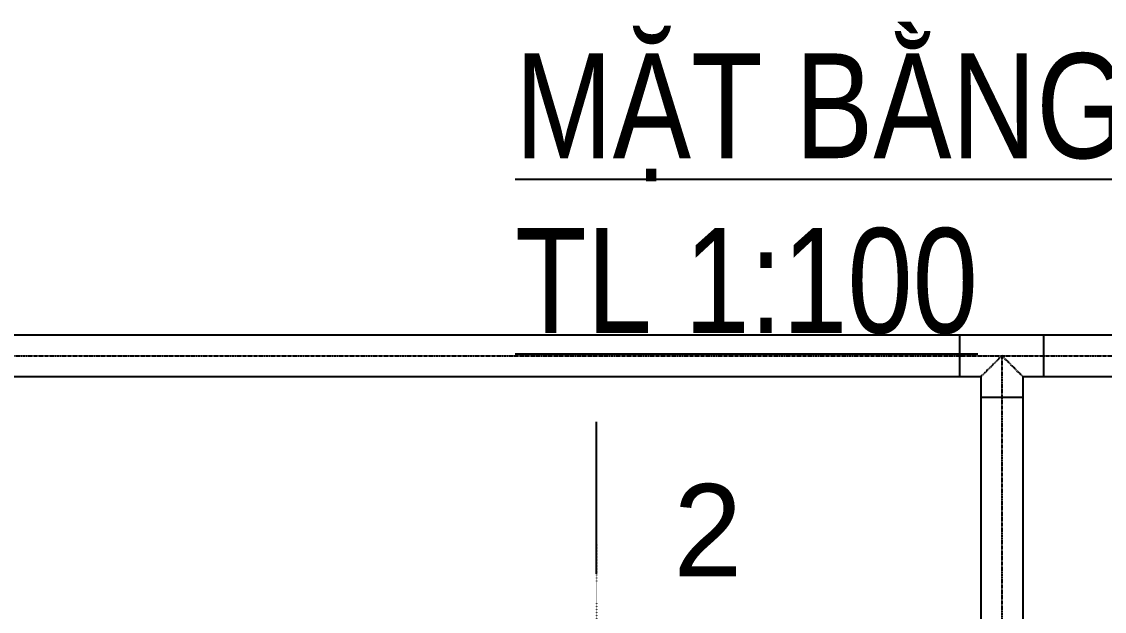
# Model space of a CAD drawing. Header units: millimetres. Extents: x -702765 to 835888, y -645289 to 262.
# Drawn here: x 744657 to 749816, y -307199 to -304386 of the extents above; entities that cross this region are included whole.
import ezdxf

# ---------------------------------------------------------------- set-up
doc = ezdxf.new("R2010")
doc.units = ezdxf.units.MM
doc.header["$LTSCALE"] = 0.01
for name, pattern in [('ACAD_ISO07W100', [3, 0, -3]), ('CENTER', [2, 1.25, -0.25, 0.25, -0.25]), ('DASHED', [19.05, 12.7, -6.35])]:
    doc.linetypes.add(name, pattern=pattern)
for name, color, linetype in [('centre', 8, 'CENTER'), ('DUONGBAO', 7, 'Continuous'), ('HACTH', 9, 'Continuous'), ('HATCH', 8, 'Continuous'), ('Layer1', 2, 'Continuous'), ('PIPE', 3, 'Continuous')]:
    doc.layers.add(name, color=color, linetype=linetype)
doc.styles.add('AVANT-H', font='VHAVAN.TTF')
doc.styles.add('text', font='romans.shx', dxfattribs={"width": 0.8, "bigfont": 'romansvn.shx'})

msp = doc.modelspace()

# ---------------------------------------------------------------- linework, layer by layer
at = {"color": 2, "linetype": 'ACAD_ISO07W100', "ltscale": 40}
msp.add_line((747395.9, -306870.5), (747395.9, -333475.7), dxfattribs=at)
at = {"layer": 'centre', "linetype": 'CENTER', "ltscale": 300}
for p, q in [((724632.4, -305979.4), (773462.6, -305979.4)), ((749328.2, -305979.4), (749328.2, -308687.9))]:
    msp.add_line(p, q, dxfattribs=at)
at = {"layer": 'DUONGBAO'}
msp.add_lwpolyline([(747395.9, -306403.1, 0, 132, 0), (747610.1, -306403.1, 0, 0, 0), (748108, -306403.1, 0, 0, 0)], format="xyseb", dxfattribs=at)
at = {"layer": 'HATCH'}
msp.add_lwpolyline([(745077.3, -306377.4, 0, 0, 0), (745628.6, -306377.4, 100, 0, 0), (745872, -306377.4, 0, 0, 0)], format="xyseb", dxfattribs=at)
at = {"layer": 'Layer1', "color": 11}
msp.add_line((747395.9, -307020.5), (747395.9, -306294.8), dxfattribs=at)
at = {"layer": 'PIPE', "linetype": 'DASHED', "ltscale": 25}
for p, q in [((724632.4, -305879.4), (773474.8, -305879.4)), ((749128.2, -306079.4), (749128.2, -305879.4)), ((749528.2, -306079.4), (749528.2, -305879.4)), ((749328.2, -305979.4), (749228.2, -306079.4)), ((749428.2, -306079.4), (749328.2, -305979.4)), ((741374.8, -306079.4), (749228.2, -306079.4)), ((749228.2, -306079.4), (749228.2, -307614.9)), ((749428.2, -306079.4), (757174.8, -306079.4)), ((749428.2, -306079.4), (749528.2, -306079.4)), ((749428.2, -306079.4), (749428.2, -307614.9)), ((749428.2, -306179.4), (749228.2, -306179.4))]:
    msp.add_line(p, q, dxfattribs=at)

# ---------------------------------------------------------------- texts
at = {"layer": 'HACTH', "color": 4, "insert": (747008.3, -304537.5), "char_height": 500, "width": 10494.084, "attachment_point": 1, "style": 'text'}
msp.add_mtext('{\\fArial|b0|i0|c0|p34;\\LMẶT BẰNG HỆ THỐNG CHÂN KHÔNG TL 1:100}', dxfattribs=at)
at = {"layer": 'Layer1', "color": 11, "style": 'AVANT-H'}
msp.add_text('2', height=440, dxfattribs=at).set_placement((747763.2, -307031.6))

doc.saveas('drawing.dxf')
